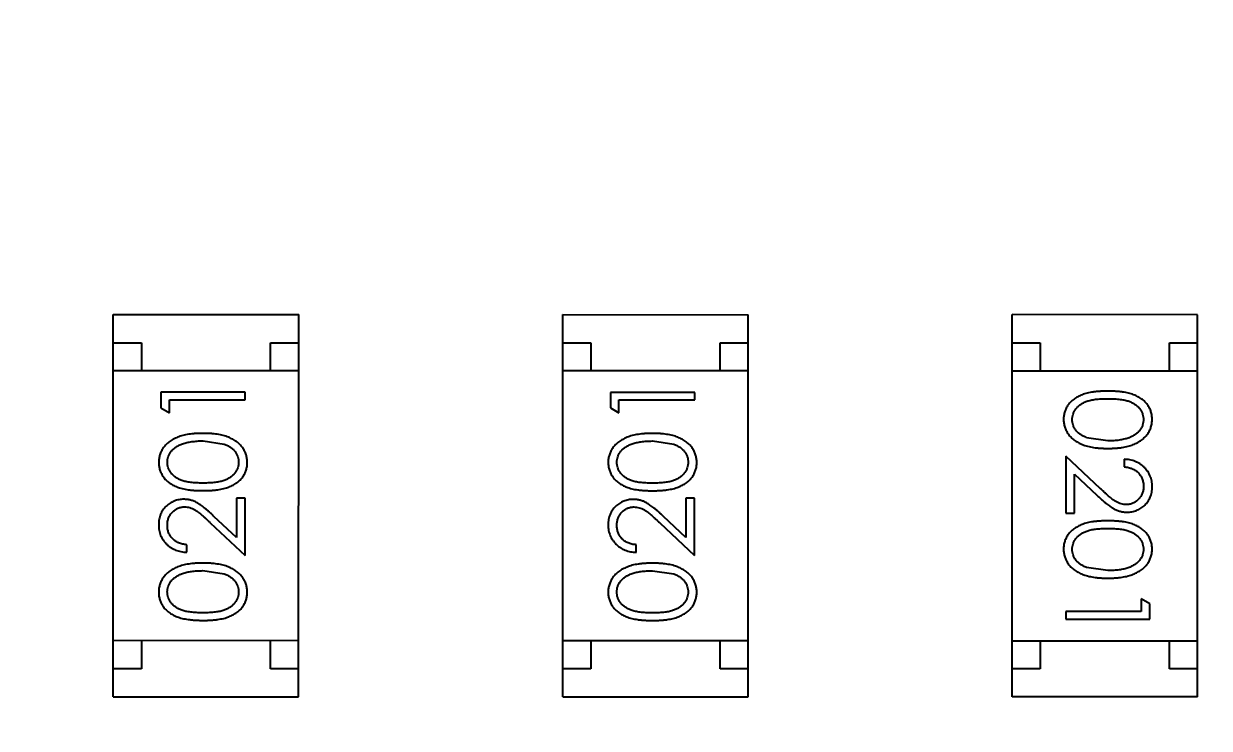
# Model space of a CAD drawing. Header units: millimetres. Extents: x 3 to 124, y -45 to 11.
# Drawn here: x 103.864 to 105.974, y -31.85 to -30.597 of the extents above; entities that cross this region are included whole.
import ezdxf

# ---------------------------------------------------------------- set-up
doc = ezdxf.new("R2010")
doc.units = ezdxf.units.MM
doc.header["$LTSCALE"] = 1.21
doc.header["$MEASUREMENT"] = 0
doc.header["$PDMODE"] = 3
doc.header["$PDSIZE"] = 0.3125
doc.layers.get('0').update_dxf_attribs({"linetype": 'CONTINUOUS'})
doc.layers.get('DEFPOINTS').update_dxf_attribs({"linetype": 'CONTINUOUS'})
doc.layers.add('Dim', color=3, linetype='CONTINUOUS', lineweight=25)
doc.styles.get("Standard").update_dxf_attribs({"font": 'txt', "width": 0.8})
doc.dimstyles.get("Standard").update_dxf_attribs({"dimtxt": 0.15625, "dimasz": 0.1875, "dimexe": 0.125, "dimexo": 0.0625, "dimgap": 0.09, "dimtad": 0, "dimtih": 1, "dimtoh": 1, "dimzin": 4, "dimdsep": 46, "dimtxsty": 'STANDARD', "dimblk": '_FILLED', "dimblk1": '_FILLED', "dimblk2": '_FILLED', "dimcen": 0.09, "dimazin": 1, "dimtp": 0.01, "dimtm": 0.01, "dimtfac": 1, "dimtofl": 0, "dimtmove": 0, "dimatfit": 3, "dimldrblk": '_FILLED', "dimfxl": 1, "dimtolj": 1, "dimtzin": 4, "dimarcsym": 0})

# ---------------------------------------------------------------- blocks, each defined once
blk = doc.blocks.new('_FILLED')
at = {"color": 0, "linetype": 'ByBlock'}
blk.add_solid([(0, 0), (-1, 0.1667), (-1, -0.1667)], dxfattribs=at)
blk = doc.blocks.new('*D28')
at = {"color": 0, "linetype": 'ByBlock', "lineweight": -2}
for p, q in [((96.0488, -29.254), (96.0488, -44.2815)), ((113.8288, -29.2572), (113.8288, -44.2815)), ((96.0488, -44.219), (103.4272, -44.219)), ((113.8288, -44.219), (106.4505, -44.219))]:
    blk.add_line(p, q, dxfattribs=at)
at = {"layer": 'DEFPOINTS', "color": 0, "linetype": 'ByBlock'}
for p in [(96.0488, -29.2228), (113.8288, -29.226)]:
    blk.add_point(p, dxfattribs=at)
at = {"color": 0, "linetype": 'ByBlock', "lineweight": -2, "rotation": 180}
blk.add_blockref('_FILLED', (96.0488, -44.219), dxfattribs=at)
at = {"color": 0, "linetype": 'ByBlock', "lineweight": -2}
blk.add_blockref('_FILLED', (113.8288, -44.219), dxfattribs=at)
at = {"color": 0, "linetype": 'ByBlock', "lineweight": -2, "insert": (104.9388, -44.219), "char_height": 1, "attachment_point": 5}
blk.add_mtext('\\A1;17.78', dxfattribs=at)

msp = doc.modelspace()

# ---------------------------------------------------------------- linework, layer by layer
at = {"color": 6, "linetype": 'Continuous'}
for p, q in [((104.0235, -31.7943), (104.0236, -31.1143)), ((104.0236, -31.1143), (104.3536, -31.1144)), ((104.3535, -31.7944), (104.3536, -31.1144)), ((104.8234, -31.7944), (104.8236, -31.1144)), ((104.8236, -31.1144), (105.1536, -31.1145)), ((105.1534, -31.7945), (105.1536, -31.1145)), ((105.6233, -31.7944), (105.6234, -31.1144)), ((105.9534, -31.1145), (105.6234, -31.1144)), ((105.9533, -31.7945), (105.9534, -31.1145)), ((104.0236, -31.1643), (104.0736, -31.1643)), ((104.0736, -31.1643), (104.0736, -31.2143)), ((104.3036, -31.1644), (104.3536, -31.1644)), ((104.3036, -31.2144), (104.3036, -31.1644)), ((104.8236, -31.1644), (104.8736, -31.1645)), ((104.8736, -31.1645), (104.8735, -31.2145)), ((105.1035, -31.2145), (105.1036, -31.1645)), ((105.1036, -31.1645), (105.1536, -31.1645)), ((105.6234, -31.1644), (105.6734, -31.1644)), ((105.6734, -31.1644), (105.6734, -31.2144)), ((105.9034, -31.1645), (105.9534, -31.1645)), ((105.9034, -31.2145), (105.9034, -31.1645)), ((104.3536, -31.2144), (104.0236, -31.2143)), ((105.1535, -31.2145), (104.8235, -31.2144)), ((105.6234, -31.2144), (105.9534, -31.2145)), ((104.2583, -31.2525), (104.1083, -31.2525)), ((104.1083, -31.2525), (104.1083, -31.2802)), ((104.1236, -31.266), (104.2583, -31.266)), ((104.1236, -31.289), (104.1236, -31.266)), ((104.2583, -31.266), (104.2583, -31.2525)), ((104.9083, -31.2527), (104.9082, -31.2804)), ((105.0583, -31.2527), (104.9083, -31.2527)), ((104.9236, -31.2661), (105.0583, -31.2661)), ((104.9236, -31.2892), (104.9236, -31.2661)), ((105.0583, -31.2661), (105.0583, -31.2527)), ((104.1083, -31.2802), (104.1236, -31.289)), ((104.9082, -31.2804), (104.9236, -31.2892)), ((105.7936, -31.339), (105.7559, -31.3333)), ((104.1833, -31.3391), (104.221, -31.3447)), ((104.9832, -31.3392), (105.0209, -31.3449)), ((105.7807, -31.4241), (105.7186, -31.3659)), ((105.7186, -31.3659), (105.7186, -31.4678)), ((105.8225, -31.3717), (105.8225, -31.3851)), ((105.734, -31.398), (105.7741, -31.4355)), ((105.734, -31.4678), (105.734, -31.398)), ((104.2582, -31.441), (104.2428, -31.441)), ((104.2428, -31.441), (104.2428, -31.5108)), ((104.2582, -31.5429), (104.2582, -31.441)), ((105.0582, -31.4411), (105.0428, -31.4411)), ((105.0428, -31.4411), (105.0428, -31.5109)), ((105.0582, -31.5431), (105.0582, -31.4411)), ((104.2428, -31.5108), (104.2028, -31.4733)), ((105.0428, -31.5109), (105.0028, -31.4734)), ((105.7186, -31.4678), (105.734, -31.4678)), ((104.1961, -31.4847), (104.2582, -31.5429)), ((104.9961, -31.4849), (105.0582, -31.5431)), ((104.1544, -31.5371), (104.1544, -31.5237)), ((104.9544, -31.5373), (104.9544, -31.5238)), ((105.7936, -31.5697), (105.7559, -31.5641)), ((104.1832, -31.5698), (104.2209, -31.5755)), ((104.9832, -31.57), (105.0209, -31.5757)), ((105.8686, -31.6286), (105.8532, -31.6197)), ((105.8532, -31.6197), (105.8532, -31.6428)), ((105.8686, -31.6563), (105.8686, -31.6286)), ((105.8532, -31.6428), (105.7186, -31.6428)), ((105.7186, -31.6428), (105.7186, -31.6563)), ((105.7186, -31.6563), (105.8686, -31.6563)), ((104.3535, -31.6944), (104.0235, -31.6943)), ((104.0735, -31.6943), (104.0735, -31.7443)), ((104.3035, -31.7444), (104.3035, -31.6944)), ((105.1535, -31.6945), (104.8235, -31.6944)), ((104.8735, -31.6945), (104.8734, -31.7445)), ((105.1034, -31.7445), (105.1035, -31.6945)), ((105.6233, -31.6944), (105.9533, -31.6945)), ((105.6733, -31.6944), (105.6733, -31.7444)), ((105.9033, -31.7445), (105.9033, -31.6945)), ((104.0735, -31.7443), (104.0235, -31.7443)), ((104.3535, -31.7444), (104.3035, -31.7444)), ((104.8734, -31.7445), (104.8234, -31.7444)), ((105.1534, -31.7445), (105.1034, -31.7445)), ((105.6733, -31.7444), (105.6233, -31.7444)), ((105.9533, -31.7445), (105.9033, -31.7445)), ((104.0235, -31.7943), (104.3535, -31.7944)), ((104.8234, -31.7944), (105.1534, -31.7945)), ((105.9533, -31.7945), (105.6233, -31.7944))]:
    msp.add_line(p, q, dxfattribs=at)
for points, knots in [([(105.7936, -31.2505), (105.7912, -31.2505), (105.7866, -31.2505), (105.7798, -31.2509), (105.7734, -31.2513), (105.7675, -31.2521), (105.762, -31.253), (105.7568, -31.254), (105.7521, -31.2553), (105.7478, -31.2569), (105.7438, -31.2586), (105.74, -31.2604), (105.7366, -31.2624), (105.7334, -31.2646), (105.7304, -31.2669), (105.7277, -31.2694), (105.7252, -31.272), (105.723, -31.2748), (105.7211, -31.2777), (105.7194, -31.2808), (105.718, -31.2838), (105.7168, -31.287), (105.7159, -31.2903), (105.7153, -31.2937), (105.7149, -31.2971), (105.7148, -31.2995), (105.7148, -31.3006)], [0, 0, 0, 0, 0.068113, 0.132564, 0.193427, 0.250218, 0.303569, 0.353576, 0.400235, 0.443586, 0.484619, 0.524292, 0.56238, 0.599049, 0.63494, 0.669782, 0.704009, 0.737842, 0.771098, 0.803896, 0.836415, 0.868639, 0.900715, 0.933378, 0.966213, 1, 1, 1, 1]), ([(105.7302, -31.3011), (105.7303, -31.2994), (105.7304, -31.2961), (105.7317, -31.2913), (105.7338, -31.2865), (105.7362, -31.2828), (105.7385, -31.2799), (105.7404, -31.2779), (105.7426, -31.276), (105.7449, -31.2742), (105.7474, -31.2726), (105.7501, -31.2711), (105.753, -31.2697), (105.7561, -31.2685), (105.7595, -31.2674), (105.7633, -31.2665), (105.7674, -31.2657), (105.7719, -31.265), (105.7768, -31.2646), (105.7821, -31.2642), (105.7878, -31.264), (105.7916, -31.264), (105.7937, -31.264)], [0, 0, 0, 0, 0.060034, 0.120278, 0.182348, 0.247919, 0.281641, 0.315701, 0.350322, 0.385703, 0.421819, 0.459196, 0.497866, 0.538301, 0.58121, 0.628183, 0.679403, 0.734699, 0.794074, 0.858416, 0.927049, 1, 1, 1, 1]), ([(105.8725, -31.3007), (105.8725, -31.2995), (105.8724, -31.2972), (105.872, -31.2937), (105.8714, -31.2903), (105.8704, -31.287), (105.8693, -31.2838), (105.8678, -31.2807), (105.8661, -31.2777), (105.8641, -31.2747), (105.8619, -31.2719), (105.8595, -31.2692), (105.8568, -31.2668), (105.8538, -31.2645), (105.8506, -31.2623), (105.8471, -31.2603), (105.8434, -31.2585), (105.8395, -31.2568), (105.8352, -31.2553), (105.8305, -31.254), (105.8254, -31.2529), (105.8198, -31.2521), (105.8139, -31.2514), (105.8075, -31.2509), (105.8007, -31.2505), (105.796, -31.2505), (105.7936, -31.2505)], [0, 0, 0, 0, 0.033742, 0.066533, 0.099153, 0.13154, 0.164087, 0.196563, 0.229707, 0.263315, 0.297504, 0.331686, 0.366482, 0.4021, 0.438958, 0.476748, 0.515985, 0.556589, 0.599519, 0.645765, 0.695487, 0.748721, 0.805687, 0.866754, 0.931405, 1, 1, 1, 1]), ([(105.7937, -31.264), (105.7957, -31.264), (105.7996, -31.264), (105.8052, -31.2642), (105.8105, -31.2646), (105.8154, -31.2651), (105.8199, -31.2657), (105.8241, -31.2665), (105.8278, -31.2674), (105.8313, -31.2685), (105.8344, -31.2698), (105.8373, -31.2711), (105.84, -31.2726), (105.8425, -31.2743), (105.8448, -31.276), (105.8469, -31.2779), (105.8489, -31.2799), (105.8511, -31.2828), (105.8535, -31.2865), (105.8556, -31.2912), (105.8568, -31.2961), (105.857, -31.2995), (105.8571, -31.3011)], [0, 0, 0, 0, 0.073302, 0.142286, 0.206253, 0.266017, 0.321612, 0.372532, 0.419497, 0.462398, 0.502825, 0.541489, 0.579034, 0.615143, 0.650298, 0.684912, 0.718701, 0.752189, 0.817245, 0.879117, 0.939613, 1, 1, 1, 1]), ([(105.7148, -31.3006), (105.7148, -31.3018), (105.7149, -31.3042), (105.7153, -31.3077), (105.7159, -31.3112), (105.7169, -31.3145), (105.7181, -31.3178), (105.7195, -31.321), (105.7213, -31.3241), (105.7233, -31.3271), (105.7255, -31.33), (105.7281, -31.3327), (105.7308, -31.3353), (105.7339, -31.3377), (105.7372, -31.34), (105.7407, -31.342), (105.7445, -31.344), (105.7486, -31.3457), (105.753, -31.3473), (105.7577, -31.3487), (105.7628, -31.3498), (105.7683, -31.3508), (105.7741, -31.3515), (105.7803, -31.3521), (105.7868, -31.3523), (105.7913, -31.3524), (105.7936, -31.3524)], [0, 0, 0, 0, 0.033824, 0.067298, 0.10028, 0.133019, 0.165736, 0.198792, 0.232372, 0.266409, 0.301016, 0.336196, 0.371972, 0.408574, 0.446394, 0.485225, 0.525372, 0.567224, 0.611081, 0.65775, 0.70702, 0.759235, 0.814484, 0.873227, 0.934937, 1, 1, 1, 1]), ([(105.7559, -31.3333), (105.7549, -31.3329), (105.7528, -31.3321), (105.7499, -31.3308), (105.7472, -31.3293), (105.7447, -31.3277), (105.7423, -31.326), (105.7402, -31.3241), (105.7383, -31.3221), (105.7361, -31.3193), (105.7337, -31.3156), (105.7317, -31.3109), (105.7304, -31.3061), (105.7303, -31.3028), (105.7302, -31.3011)], [0, 0, 0, 0, 0.075949, 0.148549, 0.218996, 0.286119, 0.351826, 0.416074, 0.478265, 0.540325, 0.660405, 0.774606, 0.887187, 1, 1, 1, 1]), ([(105.7936, -31.3524), (105.7959, -31.3524), (105.8004, -31.3523), (105.8069, -31.3521), (105.8131, -31.3515), (105.819, -31.3508), (105.8245, -31.3498), (105.8296, -31.3487), (105.8343, -31.3472), (105.8388, -31.3457), (105.8428, -31.3438), (105.8467, -31.3419), (105.8502, -31.3398), (105.8535, -31.3376), (105.8566, -31.3352), (105.8593, -31.3326), (105.8619, -31.3299), (105.8641, -31.327), (105.8661, -31.324), (105.8678, -31.3209), (105.8693, -31.3178), (105.8704, -31.3145), (105.8714, -31.3112), (105.872, -31.3077), (105.8724, -31.3042), (105.8725, -31.3019), (105.8725, -31.3007)], [0, 0, 0, 0, 0.065278, 0.127205, 0.186168, 0.241675, 0.294115, 0.343609, 0.390387, 0.434463, 0.476646, 0.517002, 0.555936, 0.593716, 0.630057, 0.665601, 0.700745, 0.734917, 0.768681, 0.802087, 0.834849, 0.867433, 0.900138, 0.932806, 0.966212, 1, 1, 1, 1]), ([(105.8571, -31.3011), (105.857, -31.3028), (105.8568, -31.306), (105.8556, -31.3109), (105.8535, -31.3156), (105.8511, -31.3193), (105.8488, -31.3222), (105.8468, -31.3242), (105.8446, -31.3262), (105.8421, -31.328), (105.8394, -31.3297), (105.8365, -31.3312), (105.8333, -31.3327), (105.8299, -31.334), (105.8262, -31.3351), (105.8223, -31.3362), (105.8181, -31.337), (105.8137, -31.3378), (105.809, -31.3383), (105.8041, -31.3387), (105.799, -31.3389), (105.7954, -31.3389), (105.7936, -31.339)], [0, 0, 0, 0, 0.059689, 0.119507, 0.181075, 0.246162, 0.279894, 0.314468, 0.350403, 0.387474, 0.426147, 0.466624, 0.508745, 0.553328, 0.600058, 0.649177, 0.700552, 0.754894, 0.811825, 0.871514, 0.934319, 1, 1, 1, 1]), ([(104.1833, -31.3256), (104.181, -31.3256), (104.1765, -31.3257), (104.17, -31.326), (104.1637, -31.3265), (104.1579, -31.3272), (104.1524, -31.3282), (104.1473, -31.3294), (104.1426, -31.3308), (104.1381, -31.3324), (104.1341, -31.3342), (104.1302, -31.3361), (104.1267, -31.3382), (104.1233, -31.3404), (104.1203, -31.3429), (104.1175, -31.3454), (104.115, -31.3482), (104.1128, -31.351), (104.1108, -31.354), (104.1091, -31.3571), (104.1076, -31.3603), (104.1065, -31.3635), (104.1055, -31.3669), (104.1049, -31.3703), (104.1045, -31.3738), (104.1044, -31.3762), (104.1044, -31.3774)], [0, 0, 0, 0, 0.065278, 0.127205, 0.186168, 0.241675, 0.294115, 0.343609, 0.390387, 0.434463, 0.476646, 0.517002, 0.555936, 0.593716, 0.630057, 0.665601, 0.700745, 0.734917, 0.768681, 0.802087, 0.834849, 0.867433, 0.900138, 0.932806, 0.966212, 1, 1, 1, 1]), ([(104.2621, -31.3774), (104.2621, -31.3762), (104.262, -31.3738), (104.2616, -31.3703), (104.2609, -31.3669), (104.26, -31.3635), (104.2588, -31.3603), (104.2574, -31.3571), (104.2556, -31.354), (104.2536, -31.351), (104.2514, -31.3481), (104.2488, -31.3453), (104.2461, -31.3427), (104.243, -31.3403), (104.2397, -31.3381), (104.2361, -31.336), (104.2323, -31.3341), (104.2283, -31.3323), (104.2239, -31.3307), (104.2191, -31.3294), (104.2141, -31.3282), (104.2086, -31.3272), (104.2028, -31.3265), (104.1966, -31.326), (104.1901, -31.3257), (104.1856, -31.3256), (104.1833, -31.3256)], [0, 0, 0, 0, 0.033824, 0.067298, 0.10028, 0.133019, 0.165736, 0.198792, 0.232372, 0.266409, 0.301016, 0.336196, 0.371972, 0.408574, 0.446394, 0.485225, 0.525372, 0.567224, 0.611081, 0.65775, 0.70702, 0.759235, 0.814484, 0.873227, 0.934937, 1, 1, 1, 1]), ([(104.9833, -31.3257), (104.981, -31.3258), (104.9765, -31.3258), (104.9699, -31.3261), (104.9637, -31.3266), (104.9579, -31.3274), (104.9524, -31.3283), (104.9473, -31.3295), (104.9425, -31.3309), (104.9381, -31.3325), (104.934, -31.3343), (104.9302, -31.3362), (104.9266, -31.3384), (104.9233, -31.3406), (104.9203, -31.343), (104.9175, -31.3456), (104.915, -31.3483), (104.9128, -31.3512), (104.9108, -31.3541), (104.9091, -31.3572), (104.9076, -31.3604), (104.9065, -31.3637), (104.9055, -31.367), (104.9048, -31.3704), (104.9044, -31.3739), (104.9044, -31.3763), (104.9044, -31.3775)], [0, 0, 0, 0, 0.065278, 0.127205, 0.186168, 0.241675, 0.294115, 0.343609, 0.390387, 0.434463, 0.476646, 0.517002, 0.555936, 0.593716, 0.630057, 0.665601, 0.700745, 0.734917, 0.768681, 0.802087, 0.834849, 0.867433, 0.900138, 0.932806, 0.966212, 1, 1, 1, 1]), ([(105.0621, -31.3775), (105.0621, -31.3763), (105.062, -31.374), (105.0616, -31.3705), (105.0609, -31.367), (105.06, -31.3637), (105.0588, -31.3604), (105.0573, -31.3572), (105.0556, -31.3541), (105.0536, -31.3511), (105.0514, -31.3482), (105.0488, -31.3455), (105.0461, -31.3429), (105.043, -31.3405), (105.0397, -31.3382), (105.0361, -31.3362), (105.0323, -31.3342), (105.0283, -31.3324), (105.0239, -31.3308), (105.0191, -31.3295), (105.014, -31.3283), (105.0086, -31.3274), (105.0028, -31.3267), (104.9966, -31.3261), (104.9901, -31.3258), (104.9856, -31.3258), (104.9833, -31.3257)], [0, 0, 0, 0, 0.033824, 0.067298, 0.10028, 0.133019, 0.165736, 0.198792, 0.232372, 0.266409, 0.301016, 0.336196, 0.371972, 0.408574, 0.446394, 0.485225, 0.525372, 0.567224, 0.611081, 0.65775, 0.70702, 0.759235, 0.814484, 0.873227, 0.934937, 1, 1, 1, 1]), ([(104.1198, -31.3769), (104.1199, -31.3753), (104.12, -31.372), (104.1213, -31.3671), (104.1234, -31.3625), (104.1258, -31.3587), (104.1281, -31.3559), (104.1301, -31.3538), (104.1323, -31.3519), (104.1348, -31.3501), (104.1375, -31.3484), (104.1404, -31.3468), (104.1436, -31.3454), (104.147, -31.344), (104.1507, -31.3429), (104.1546, -31.3418), (104.1588, -31.341), (104.1632, -31.3403), (104.1679, -31.3398), (104.1728, -31.3393), (104.1779, -31.3391), (104.1814, -31.3391), (104.1833, -31.3391)], [0, 0, 0, 0, 0.059689, 0.119507, 0.181075, 0.246162, 0.279894, 0.314468, 0.350403, 0.387474, 0.426147, 0.466624, 0.508745, 0.553328, 0.600058, 0.649177, 0.700552, 0.754894, 0.811825, 0.871514, 0.934319, 1, 1, 1, 1]), ([(104.221, -31.3447), (104.222, -31.3451), (104.2241, -31.3459), (104.227, -31.3472), (104.2297, -31.3487), (104.2322, -31.3503), (104.2345, -31.352), (104.2367, -31.3539), (104.2386, -31.3559), (104.2408, -31.3587), (104.2432, -31.3624), (104.2452, -31.3671), (104.2465, -31.372), (104.2466, -31.3753), (104.2467, -31.3769)], [0, 0, 0, 0, 0.075949, 0.148549, 0.218996, 0.286119, 0.351826, 0.416074, 0.478265, 0.540325, 0.660405, 0.774606, 0.887187, 1, 1, 1, 1]), ([(104.9198, -31.3771), (104.9199, -31.3754), (104.92, -31.3721), (104.9213, -31.3673), (104.9234, -31.3626), (104.9258, -31.3589), (104.928, -31.356), (104.9301, -31.354), (104.9323, -31.352), (104.9348, -31.3502), (104.9375, -31.3485), (104.9404, -31.347), (104.9436, -31.3455), (104.947, -31.3442), (104.9507, -31.343), (104.9546, -31.342), (104.9588, -31.3412), (104.9632, -31.3404), (104.9678, -31.3399), (104.9727, -31.3394), (104.9779, -31.3393), (104.9814, -31.3392), (104.9832, -31.3392)], [0, 0, 0, 0, 0.059689, 0.119507, 0.181075, 0.246162, 0.279894, 0.314468, 0.350403, 0.387474, 0.426147, 0.466624, 0.508745, 0.553328, 0.600058, 0.649177, 0.700552, 0.754894, 0.811825, 0.871514, 0.934319, 1, 1, 1, 1]), ([(105.0209, -31.3449), (105.022, -31.3453), (105.024, -31.346), (105.027, -31.3474), (105.0297, -31.3488), (105.0322, -31.3504), (105.0345, -31.3522), (105.0367, -31.354), (105.0386, -31.356), (105.0408, -31.3589), (105.0432, -31.3625), (105.0452, -31.3672), (105.0465, -31.3721), (105.0466, -31.3754), (105.0467, -31.3771)], [0, 0, 0, 0, 0.075949, 0.148549, 0.218996, 0.286119, 0.351826, 0.416074, 0.478265, 0.540325, 0.660405, 0.774606, 0.887187, 1, 1, 1, 1]), ([(105.8725, -31.4206), (105.8724, -31.4189), (105.8724, -31.4156), (105.8717, -31.4108), (105.8706, -31.4062), (105.869, -31.4017), (105.867, -31.3975), (105.8646, -31.3935), (105.8618, -31.3897), (105.8585, -31.3861), (105.8549, -31.3829), (105.851, -31.38), (105.8468, -31.3776), (105.8424, -31.3755), (105.8378, -31.3739), (105.8329, -31.3727), (105.8278, -31.3719), (105.8243, -31.3718), (105.8225, -31.3717)], [0, 0, 0, 0, 0.06445, 0.126725, 0.187421, 0.247417, 0.306749, 0.366595, 0.427749, 0.490235, 0.553031, 0.614805, 0.676505, 0.738096, 0.801021, 0.864897, 0.931209, 1, 1, 1, 1]), ([(104.1044, -31.3774), (104.1044, -31.3785), (104.1045, -31.3809), (104.1049, -31.3843), (104.1055, -31.3877), (104.1065, -31.391), (104.1076, -31.3942), (104.1091, -31.3973), (104.1108, -31.4003), (104.1127, -31.4033), (104.115, -31.4061), (104.1174, -31.4088), (104.1201, -31.4112), (104.1231, -31.4136), (104.1263, -31.4157), (104.1297, -31.4178), (104.1334, -31.4196), (104.1374, -31.4212), (104.1417, -31.4227), (104.1464, -31.424), (104.1515, -31.4251), (104.1571, -31.426), (104.163, -31.4267), (104.1694, -31.4272), (104.1762, -31.4275), (104.1809, -31.4275), (104.1833, -31.4275)], [0, 0, 0, 0, 0.033742, 0.066533, 0.099153, 0.13154, 0.164087, 0.196563, 0.229707, 0.263315, 0.297504, 0.331686, 0.366482, 0.4021, 0.438958, 0.476748, 0.515985, 0.556589, 0.599519, 0.645765, 0.695487, 0.748721, 0.805687, 0.866754, 0.931405, 1, 1, 1, 1]), ([(104.1832, -31.4141), (104.1812, -31.4141), (104.1773, -31.414), (104.1717, -31.4138), (104.1664, -31.4134), (104.1615, -31.4129), (104.1569, -31.4123), (104.1528, -31.4115), (104.149, -31.4106), (104.1456, -31.4095), (104.1425, -31.4082), (104.1396, -31.4069), (104.1369, -31.4054), (104.1344, -31.4038), (104.1321, -31.402), (104.13, -31.4001), (104.128, -31.3981), (104.1258, -31.3952), (104.1234, -31.3915), (104.1213, -31.3868), (104.12, -31.3819), (104.1199, -31.3786), (104.1198, -31.3769)], [0, 0, 0, 0, 0.073302, 0.142286, 0.206253, 0.266017, 0.321612, 0.372532, 0.419497, 0.462398, 0.502825, 0.541489, 0.579034, 0.615143, 0.650298, 0.684912, 0.718701, 0.752189, 0.817245, 0.879117, 0.939613, 1, 1, 1, 1]), ([(104.2467, -31.3769), (104.2466, -31.3786), (104.2465, -31.3819), (104.2452, -31.3868), (104.2431, -31.3915), (104.2407, -31.3953), (104.2384, -31.3981), (104.2365, -31.4002), (104.2343, -31.4021), (104.232, -31.4038), (104.2295, -31.4055), (104.2268, -31.4069), (104.2239, -31.4083), (104.2208, -31.4095), (104.2174, -31.4106), (104.2136, -31.4115), (104.2095, -31.4123), (104.2049, -31.413), (104.2001, -31.4134), (104.1948, -31.4138), (104.1891, -31.414), (104.1852, -31.4141), (104.1832, -31.4141)], [0, 0, 0, 0, 0.060034, 0.120278, 0.182348, 0.247919, 0.281641, 0.315701, 0.350322, 0.385703, 0.421819, 0.459196, 0.497866, 0.538301, 0.58121, 0.628183, 0.679403, 0.734699, 0.794074, 0.858416, 0.927049, 1, 1, 1, 1]), ([(104.1833, -31.4275), (104.1857, -31.4275), (104.1903, -31.4275), (104.1971, -31.4272), (104.2034, -31.4267), (104.2094, -31.426), (104.2149, -31.4251), (104.2201, -31.424), (104.2248, -31.4227), (104.2291, -31.4212), (104.2331, -31.4195), (104.2368, -31.4176), (104.2403, -31.4156), (104.2435, -31.4134), (104.2465, -31.4111), (104.2492, -31.4087), (104.2517, -31.406), (104.2539, -31.4032), (104.2558, -31.4003), (104.2575, -31.3973), (104.2589, -31.3942), (104.26, -31.391), (104.261, -31.3877), (104.2616, -31.3844), (104.262, -31.3809), (104.2621, -31.3786), (104.2621, -31.3774)], [0, 0, 0, 0, 0.068113, 0.132564, 0.193427, 0.250218, 0.303569, 0.353576, 0.400235, 0.443586, 0.484619, 0.524292, 0.56238, 0.599049, 0.63494, 0.669782, 0.704009, 0.737842, 0.771098, 0.803896, 0.836415, 0.868639, 0.900715, 0.933378, 0.966213, 1, 1, 1, 1]), ([(104.9044, -31.3775), (104.9044, -31.3787), (104.9044, -31.381), (104.9049, -31.3845), (104.9055, -31.3878), (104.9065, -31.3911), (104.9076, -31.3943), (104.9091, -31.3975), (104.9108, -31.4005), (104.9127, -31.4035), (104.915, -31.4063), (104.9174, -31.4089), (104.9201, -31.4114), (104.9231, -31.4137), (104.9263, -31.4159), (104.9297, -31.4179), (104.9334, -31.4197), (104.9374, -31.4214), (104.9417, -31.4229), (104.9464, -31.4242), (104.9515, -31.4253), (104.9571, -31.4261), (104.963, -31.4268), (104.9694, -31.4273), (104.9762, -31.4276), (104.9809, -31.4277), (104.9833, -31.4277)], [0, 0, 0, 0, 0.033742, 0.066533, 0.099153, 0.13154, 0.164087, 0.196563, 0.229707, 0.263315, 0.297504, 0.331686, 0.366482, 0.4021, 0.438958, 0.476748, 0.515985, 0.556589, 0.599519, 0.645765, 0.695487, 0.748721, 0.805687, 0.866754, 0.931405, 1, 1, 1, 1]), ([(104.9832, -31.4142), (104.9812, -31.4142), (104.9773, -31.4142), (104.9716, -31.4139), (104.9664, -31.4136), (104.9615, -31.4131), (104.9569, -31.4125), (104.9528, -31.4116), (104.949, -31.4107), (104.9456, -31.4096), (104.9425, -31.4084), (104.9396, -31.407), (104.9369, -31.4055), (104.9344, -31.4039), (104.9321, -31.4022), (104.9299, -31.4003), (104.928, -31.3982), (104.9258, -31.3954), (104.9234, -31.3916), (104.9213, -31.3869), (104.92, -31.382), (104.9199, -31.3787), (104.9198, -31.3771)], [0, 0, 0, 0, 0.073302, 0.142286, 0.206253, 0.266017, 0.321612, 0.372532, 0.419497, 0.462398, 0.502825, 0.541489, 0.579034, 0.615143, 0.650298, 0.684912, 0.718701, 0.752189, 0.817245, 0.879117, 0.939613, 1, 1, 1, 1]), ([(105.0467, -31.3771), (105.0466, -31.3787), (105.0464, -31.382), (105.0451, -31.3869), (105.0431, -31.3916), (105.0407, -31.3954), (105.0384, -31.3983), (105.0365, -31.4003), (105.0343, -31.4022), (105.032, -31.404), (105.0295, -31.4056), (105.0268, -31.4071), (105.0239, -31.4084), (105.0208, -31.4097), (105.0174, -31.4108), (105.0136, -31.4117), (105.0094, -31.4124), (105.0049, -31.4131), (105, -31.4136), (104.9948, -31.4139), (104.9891, -31.4142), (104.9852, -31.4142), (104.9832, -31.4142)], [0, 0, 0, 0, 0.060034, 0.120278, 0.182348, 0.247919, 0.281641, 0.315701, 0.350322, 0.385703, 0.421819, 0.459196, 0.497866, 0.538301, 0.58121, 0.628183, 0.679403, 0.734699, 0.794074, 0.858416, 0.927049, 1, 1, 1, 1]), ([(104.9833, -31.4277), (104.9857, -31.4277), (104.9903, -31.4276), (104.9971, -31.4273), (105.0034, -31.4268), (105.0094, -31.4261), (105.0149, -31.4252), (105.0201, -31.4242), (105.0248, -31.4228), (105.0291, -31.4213), (105.0331, -31.4196), (105.0368, -31.4178), (105.0403, -31.4158), (105.0435, -31.4136), (105.0465, -31.4113), (105.0492, -31.4088), (105.0516, -31.4061), (105.0538, -31.4034), (105.0558, -31.4004), (105.0574, -31.3974), (105.0589, -31.3943), (105.06, -31.3911), (105.061, -31.3879), (105.0616, -31.3845), (105.062, -31.381), (105.0621, -31.3787), (105.0621, -31.3775)], [0, 0, 0, 0, 0.068113, 0.132564, 0.193427, 0.250218, 0.303569, 0.353576, 0.400235, 0.443586, 0.484619, 0.524292, 0.56238, 0.599049, 0.63494, 0.669782, 0.704009, 0.737842, 0.771098, 0.803896, 0.836415, 0.868639, 0.900715, 0.933378, 0.966213, 1, 1, 1, 1]), ([(105.8225, -31.3851), (105.8238, -31.3853), (105.8264, -31.3855), (105.8302, -31.3862), (105.8337, -31.3872), (105.8371, -31.3884), (105.8401, -31.3899), (105.843, -31.3917), (105.8457, -31.3937), (105.848, -31.3959), (105.8501, -31.3984), (105.852, -31.401), (105.8536, -31.4038), (105.8549, -31.4067), (105.8558, -31.4098), (105.8566, -31.413), (105.857, -31.4164), (105.8571, -31.4187), (105.8571, -31.4199)], [0, 0, 0, 0, 0.073648, 0.143686, 0.210962, 0.275557, 0.338064, 0.399311, 0.4594, 0.51934, 0.579024, 0.637809, 0.695959, 0.754122, 0.813113, 0.873453, 0.935561, 1, 1, 1, 1]), ([(105.7741, -31.4355), (105.7756, -31.437), (105.7786, -31.4397), (105.7829, -31.4437), (105.7871, -31.4473), (105.7909, -31.4504), (105.7945, -31.4533), (105.7979, -31.4558), (105.8011, -31.4579), (105.8049, -31.4602), (105.8097, -31.4625), (105.8156, -31.4644), (105.8216, -31.4657), (105.8258, -31.4658), (105.8279, -31.4659)], [0, 0, 0, 0, 0.09953, 0.192079, 0.277712, 0.357454, 0.429648, 0.495771, 0.555538, 0.608657, 0.707578, 0.804328, 0.901298, 1, 1, 1, 1]), ([(105.8267, -31.4524), (105.825, -31.4524), (105.8218, -31.4522), (105.817, -31.4512), (105.8124, -31.4495), (105.8086, -31.4475), (105.8054, -31.4455), (105.8028, -31.4436), (105.7998, -31.4412), (105.7965, -31.4386), (105.793, -31.4355), (105.7892, -31.432), (105.785, -31.4282), (105.7822, -31.4255), (105.7807, -31.4241)], [0, 0, 0, 0, 0.088014, 0.174976, 0.2638, 0.355443, 0.406413, 0.465519, 0.533076, 0.609353, 0.693899, 0.787171, 0.889197, 1, 1, 1, 1]), ([(105.8571, -31.4199), (105.8571, -31.421), (105.857, -31.4232), (105.8566, -31.4265), (105.8559, -31.4296), (105.8549, -31.4325), (105.8536, -31.4354), (105.8521, -31.4381), (105.8502, -31.4406), (105.8481, -31.443), (105.8459, -31.4452), (105.8434, -31.4471), (105.8409, -31.4488), (105.8383, -31.4501), (105.8355, -31.4512), (105.8327, -31.4519), (105.8297, -31.4524), (105.8277, -31.4524), (105.8267, -31.4524)], [0, 0, 0, 0, 0.068027, 0.133505, 0.19695, 0.26027, 0.322741, 0.384982, 0.448465, 0.513424, 0.578224, 0.640011, 0.700094, 0.760067, 0.819012, 0.877878, 0.938035, 1, 1, 1, 1]), ([(105.8279, -31.4659), (105.8294, -31.4659), (105.8323, -31.4658), (105.8366, -31.4652), (105.8407, -31.4642), (105.8448, -31.4629), (105.8486, -31.461), (105.8523, -31.4589), (105.8559, -31.4563), (105.8592, -31.4534), (105.8624, -31.4502), (105.865, -31.4467), (105.8673, -31.4429), (105.8693, -31.4389), (105.8707, -31.4347), (105.8717, -31.4302), (105.8724, -31.4255), (105.8724, -31.4222), (105.8725, -31.4206)], [0, 0, 0, 0, 0.06271, 0.123347, 0.183401, 0.242828, 0.302097, 0.36242, 0.423725, 0.487032, 0.550491, 0.612709, 0.674265, 0.73617, 0.799211, 0.863483, 0.930525, 1, 1, 1, 1]), ([(104.149, -31.4429), (104.1475, -31.4429), (104.1446, -31.443), (104.1403, -31.4436), (104.1361, -31.4446), (104.1321, -31.4459), (104.1283, -31.4477), (104.1246, -31.4499), (104.121, -31.4524), (104.1176, -31.4554), (104.1145, -31.4586), (104.1118, -31.4621), (104.1095, -31.4659), (104.1076, -31.4699), (104.1062, -31.4741), (104.1051, -31.4786), (104.1045, -31.4833), (104.1044, -31.4866), (104.1044, -31.4882)], [0, 0, 0, 0, 0.06271, 0.123347, 0.183401, 0.242828, 0.302097, 0.36242, 0.423725, 0.487032, 0.550491, 0.612709, 0.674265, 0.73617, 0.799211, 0.863483, 0.930525, 1, 1, 1, 1]), ([(104.1198, -31.4889), (104.1198, -31.4878), (104.1199, -31.4856), (104.1203, -31.4823), (104.121, -31.4792), (104.122, -31.4763), (104.1232, -31.4734), (104.1248, -31.4707), (104.1266, -31.4682), (104.1287, -31.4658), (104.131, -31.4636), (104.1334, -31.4617), (104.1359, -31.46), (104.1386, -31.4587), (104.1413, -31.4576), (104.1442, -31.4569), (104.1471, -31.4564), (104.1492, -31.4564), (104.1502, -31.4564)], [0, 0, 0, 0, 0.068027, 0.133505, 0.19695, 0.26027, 0.322741, 0.384982, 0.448465, 0.513424, 0.578224, 0.640011, 0.700094, 0.760067, 0.819012, 0.877878, 0.938035, 1, 1, 1, 1]), ([(104.2028, -31.4733), (104.2012, -31.4718), (104.1983, -31.4691), (104.1939, -31.4651), (104.1898, -31.4615), (104.1859, -31.4583), (104.1823, -31.4555), (104.1789, -31.453), (104.1758, -31.4509), (104.1719, -31.4486), (104.1672, -31.4463), (104.1613, -31.4443), (104.1552, -31.4431), (104.1511, -31.443), (104.149, -31.4429)], [0, 0, 0, 0, 0.09953, 0.192079, 0.277712, 0.357454, 0.429648, 0.495771, 0.555538, 0.608657, 0.707578, 0.804328, 0.901298, 1, 1, 1, 1]), ([(104.1502, -31.4564), (104.1518, -31.4564), (104.155, -31.4565), (104.1598, -31.4576), (104.1645, -31.4593), (104.1683, -31.4613), (104.1714, -31.4633), (104.1741, -31.4652), (104.177, -31.4676), (104.1803, -31.4702), (104.1838, -31.4733), (104.1877, -31.4767), (104.1918, -31.4806), (104.1947, -31.4833), (104.1961, -31.4847)], [0, 0, 0, 0, 0.088014, 0.174976, 0.2638, 0.355443, 0.406413, 0.465519, 0.533076, 0.609353, 0.693899, 0.787171, 0.889197, 1, 1, 1, 1]), ([(104.949, -31.443), (104.9475, -31.4431), (104.9446, -31.4432), (104.9402, -31.4437), (104.9361, -31.4448), (104.9321, -31.4461), (104.9282, -31.4479), (104.9245, -31.4501), (104.921, -31.4526), (104.9176, -31.4555), (104.9145, -31.4587), (104.9118, -31.4623), (104.9095, -31.466), (104.9076, -31.47), (104.9061, -31.4743), (104.9051, -31.4788), (104.9045, -31.4835), (104.9044, -31.4867), (104.9044, -31.4883)], [0, 0, 0, 0, 0.06271, 0.123347, 0.183401, 0.242828, 0.302097, 0.36242, 0.423725, 0.487032, 0.550491, 0.612709, 0.674265, 0.73617, 0.799211, 0.863483, 0.930525, 1, 1, 1, 1]), ([(104.9198, -31.489), (104.9198, -31.4879), (104.9198, -31.4857), (104.9203, -31.4825), (104.921, -31.4794), (104.922, -31.4764), (104.9232, -31.4736), (104.9248, -31.4709), (104.9266, -31.4683), (104.9287, -31.4659), (104.931, -31.4637), (104.9334, -31.4618), (104.9359, -31.4602), (104.9386, -31.4588), (104.9413, -31.4578), (104.9442, -31.4571), (104.9471, -31.4566), (104.9491, -31.4565), (104.9502, -31.4565)], [0, 0, 0, 0, 0.068027, 0.133505, 0.19695, 0.26027, 0.322741, 0.384982, 0.448465, 0.513424, 0.578224, 0.640011, 0.700094, 0.760067, 0.819012, 0.877878, 0.938035, 1, 1, 1, 1]), ([(105.0028, -31.4734), (105.0012, -31.472), (104.9983, -31.4692), (104.9939, -31.4652), (104.9898, -31.4617), (104.9859, -31.4585), (104.9823, -31.4556), (104.9789, -31.4532), (104.9757, -31.4511), (104.9719, -31.4487), (104.9672, -31.4464), (104.9613, -31.4445), (104.9552, -31.4433), (104.9511, -31.4431), (104.949, -31.443)], [0, 0, 0, 0, 0.09953, 0.192079, 0.277712, 0.357454, 0.429648, 0.495771, 0.555538, 0.608657, 0.707578, 0.804328, 0.901298, 1, 1, 1, 1]), ([(104.9502, -31.4565), (104.9518, -31.4566), (104.955, -31.4567), (104.9598, -31.4577), (104.9645, -31.4594), (104.9683, -31.4614), (104.9714, -31.4635), (104.9741, -31.4653), (104.977, -31.4677), (104.9803, -31.4704), (104.9838, -31.4734), (104.9877, -31.4769), (104.9918, -31.4807), (104.9947, -31.4835), (104.9961, -31.4849)], [0, 0, 0, 0, 0.088014, 0.174976, 0.2638, 0.355443, 0.406413, 0.465519, 0.533076, 0.609353, 0.693899, 0.787171, 0.889197, 1, 1, 1, 1]), ([(104.1044, -31.4882), (104.1044, -31.4899), (104.1045, -31.4932), (104.1052, -31.498), (104.1063, -31.5026), (104.1078, -31.5071), (104.1098, -31.5113), (104.1122, -31.5153), (104.1151, -31.5191), (104.1184, -31.5227), (104.122, -31.5259), (104.1259, -31.5288), (104.1301, -31.5312), (104.1345, -31.5333), (104.1391, -31.5349), (104.144, -31.5361), (104.1491, -31.5369), (104.1526, -31.537), (104.1544, -31.5371)], [0, 0, 0, 0, 0.06445, 0.126725, 0.187421, 0.247417, 0.306749, 0.366595, 0.427749, 0.490235, 0.553031, 0.614805, 0.676505, 0.738096, 0.801021, 0.864897, 0.931209, 1, 1, 1, 1]), ([(104.1544, -31.5237), (104.153, -31.5235), (104.1504, -31.5233), (104.1467, -31.5225), (104.1431, -31.5216), (104.1398, -31.5204), (104.1367, -31.5189), (104.1338, -31.5171), (104.1312, -31.5151), (104.1288, -31.5129), (104.1267, -31.5104), (104.1248, -31.5078), (104.1233, -31.505), (104.122, -31.5021), (104.121, -31.499), (104.1203, -31.4958), (104.1199, -31.4924), (104.1198, -31.4901), (104.1198, -31.4889)], [0, 0, 0, 0, 0.073648, 0.143686, 0.210962, 0.275557, 0.338064, 0.399311, 0.4594, 0.51934, 0.579024, 0.637809, 0.695959, 0.754122, 0.813113, 0.873453, 0.935561, 1, 1, 1, 1]), ([(104.9044, -31.4883), (104.9044, -31.49), (104.9045, -31.4933), (104.9051, -31.4982), (104.9063, -31.5028), (104.9078, -31.5072), (104.9098, -31.5114), (104.9122, -31.5154), (104.9151, -31.5193), (104.9184, -31.5228), (104.922, -31.5261), (104.9259, -31.529), (104.93, -31.5314), (104.9344, -31.5334), (104.9391, -31.5351), (104.9439, -31.5362), (104.9491, -31.537), (104.9526, -31.5372), (104.9544, -31.5373)], [0, 0, 0, 0, 0.06445, 0.126725, 0.187421, 0.247417, 0.306749, 0.366595, 0.427749, 0.490235, 0.553031, 0.614805, 0.676505, 0.738096, 0.801021, 0.864897, 0.931209, 1, 1, 1, 1]), ([(104.9544, -31.5238), (104.953, -31.5237), (104.9504, -31.5234), (104.9466, -31.5227), (104.9431, -31.5217), (104.9398, -31.5205), (104.9367, -31.519), (104.9338, -31.5173), (104.9312, -31.5153), (104.9288, -31.513), (104.9267, -31.5105), (104.9248, -31.5079), (104.9232, -31.5051), (104.922, -31.5022), (104.921, -31.4991), (104.9203, -31.4959), (104.9198, -31.4925), (104.9198, -31.4902), (104.9198, -31.489)], [0, 0, 0, 0, 0.073648, 0.143686, 0.210962, 0.275557, 0.338064, 0.399311, 0.4594, 0.51934, 0.579024, 0.637809, 0.695959, 0.754122, 0.813113, 0.873453, 0.935561, 1, 1, 1, 1]), ([(105.7936, -31.4813), (105.7912, -31.4813), (105.7865, -31.4813), (105.7798, -31.4816), (105.7734, -31.4821), (105.7675, -31.4828), (105.7619, -31.4837), (105.7568, -31.4848), (105.7521, -31.4861), (105.7477, -31.4876), (105.7437, -31.4893), (105.74, -31.4912), (105.7365, -31.4932), (105.7333, -31.4954), (105.7304, -31.4977), (105.7276, -31.5001), (105.7252, -31.5028), (105.723, -31.5056), (105.7211, -31.5085), (105.7194, -31.5115), (105.7179, -31.5146), (105.7168, -31.5178), (105.7159, -31.5211), (105.7152, -31.5244), (105.7148, -31.5279), (105.7148, -31.5302), (105.7148, -31.5314)], [0, 0, 0, 0, 0.068113, 0.132564, 0.193427, 0.250218, 0.303569, 0.353576, 0.400235, 0.443586, 0.484619, 0.524292, 0.56238, 0.599049, 0.63494, 0.669782, 0.704009, 0.737842, 0.771098, 0.803896, 0.836415, 0.868639, 0.900715, 0.933378, 0.966213, 1, 1, 1, 1]), ([(105.7301, -31.5319), (105.7302, -31.5302), (105.7304, -31.5269), (105.7317, -31.522), (105.7338, -31.5173), (105.7361, -31.5135), (105.7384, -31.5107), (105.7404, -31.5086), (105.7425, -31.5067), (105.7448, -31.505), (105.7473, -31.5033), (105.7501, -31.5019), (105.753, -31.5005), (105.7561, -31.4993), (105.7595, -31.4982), (105.7632, -31.4973), (105.7674, -31.4965), (105.7719, -31.4958), (105.7768, -31.4954), (105.7821, -31.495), (105.7877, -31.4948), (105.7916, -31.4947), (105.7936, -31.4947)], [0, 0, 0, 0, 0.060034, 0.120278, 0.182348, 0.247919, 0.281641, 0.315701, 0.350322, 0.385703, 0.421819, 0.459196, 0.497866, 0.538301, 0.58121, 0.628183, 0.679403, 0.734699, 0.794074, 0.858416, 0.927049, 1, 1, 1, 1]), ([(105.8724, -31.5314), (105.8724, -31.5303), (105.8724, -31.5279), (105.872, -31.5245), (105.8713, -31.5211), (105.8704, -31.5178), (105.8692, -31.5146), (105.8678, -31.5115), (105.866, -31.5084), (105.8641, -31.5055), (105.8619, -31.5027), (105.8594, -31.5), (105.8567, -31.4976), (105.8538, -31.4952), (105.8505, -31.4931), (105.8471, -31.491), (105.8434, -31.4892), (105.8394, -31.4875), (105.8351, -31.4861), (105.8304, -31.4848), (105.8253, -31.4837), (105.8198, -31.4828), (105.8138, -31.4821), (105.8074, -31.4816), (105.8006, -31.4813), (105.796, -31.4813), (105.7936, -31.4813)], [0, 0, 0, 0, 0.033742, 0.066533, 0.099153, 0.13154, 0.164087, 0.196563, 0.229707, 0.263315, 0.297504, 0.331686, 0.366482, 0.4021, 0.438958, 0.476748, 0.515985, 0.556589, 0.599519, 0.645765, 0.695487, 0.748721, 0.805687, 0.866754, 0.931405, 1, 1, 1, 1]), ([(105.7936, -31.4947), (105.7956, -31.4947), (105.7995, -31.4948), (105.8052, -31.495), (105.8105, -31.4954), (105.8154, -31.4959), (105.8199, -31.4965), (105.824, -31.4973), (105.8278, -31.4982), (105.8312, -31.4993), (105.8343, -31.5006), (105.8372, -31.5019), (105.8399, -31.5034), (105.8424, -31.505), (105.8448, -31.5068), (105.8469, -31.5087), (105.8488, -31.5107), (105.8511, -31.5136), (105.8534, -31.5173), (105.8556, -31.522), (105.8568, -31.5269), (105.857, -31.5302), (105.8571, -31.5319)], [0, 0, 0, 0, 0.073302, 0.142286, 0.206253, 0.266017, 0.321612, 0.372532, 0.419497, 0.462398, 0.502825, 0.541489, 0.579034, 0.615143, 0.650298, 0.684912, 0.718701, 0.752189, 0.817245, 0.879117, 0.939613, 1, 1, 1, 1]), ([(105.7148, -31.5314), (105.7148, -31.5326), (105.7148, -31.535), (105.7153, -31.5385), (105.7159, -31.5419), (105.7168, -31.5453), (105.7181, -31.5485), (105.7195, -31.5517), (105.7213, -31.5548), (105.7232, -31.5578), (105.7255, -31.5607), (105.728, -31.5635), (105.7308, -31.5661), (105.7338, -31.5685), (105.7371, -31.5707), (105.7407, -31.5728), (105.7445, -31.5747), (105.7486, -31.5765), (105.753, -31.5781), (105.7577, -31.5794), (105.7628, -31.5806), (105.7682, -31.5816), (105.7741, -31.5823), (105.7802, -31.5828), (105.7868, -31.5831), (105.7912, -31.5832), (105.7935, -31.5832)], [0, 0, 0, 0, 0.033824, 0.067298, 0.10028, 0.133019, 0.165736, 0.198792, 0.232372, 0.266409, 0.301016, 0.336196, 0.371972, 0.408574, 0.446394, 0.485225, 0.525372, 0.567224, 0.611081, 0.65775, 0.70702, 0.759235, 0.814484, 0.873227, 0.934937, 1, 1, 1, 1]), ([(105.7559, -31.5641), (105.7548, -31.5637), (105.7528, -31.5629), (105.7499, -31.5616), (105.7471, -31.5601), (105.7446, -31.5585), (105.7423, -31.5568), (105.7402, -31.5549), (105.7383, -31.5529), (105.736, -31.5501), (105.7337, -31.5464), (105.7317, -31.5417), (105.7303, -31.5368), (105.7302, -31.5335), (105.7301, -31.5319)], [0, 0, 0, 0, 0.075949, 0.148549, 0.218996, 0.286119, 0.351826, 0.416074, 0.478265, 0.540325, 0.660405, 0.774606, 0.887187, 1, 1, 1, 1]), ([(105.7935, -31.5832), (105.7958, -31.5832), (105.8003, -31.5831), (105.8069, -31.5828), (105.8131, -31.5823), (105.8189, -31.5816), (105.8244, -31.5806), (105.8295, -31.5794), (105.8343, -31.578), (105.8387, -31.5764), (105.8428, -31.5746), (105.8466, -31.5727), (105.8502, -31.5706), (105.8535, -31.5684), (105.8565, -31.5659), (105.8593, -31.5634), (105.8618, -31.5606), (105.8641, -31.5578), (105.8661, -31.5548), (105.8678, -31.5517), (105.8692, -31.5485), (105.8704, -31.5453), (105.8713, -31.5419), (105.872, -31.5385), (105.8724, -31.535), (105.8724, -31.5326), (105.8724, -31.5314)], [0, 0, 0, 0, 0.065278, 0.127205, 0.186168, 0.241675, 0.294115, 0.343609, 0.390387, 0.434463, 0.476646, 0.517002, 0.555936, 0.593716, 0.630057, 0.665601, 0.700745, 0.734917, 0.768681, 0.802087, 0.834849, 0.867433, 0.900138, 0.932806, 0.966212, 1, 1, 1, 1]), ([(105.8571, -31.5319), (105.857, -31.5335), (105.8568, -31.5368), (105.8556, -31.5417), (105.8534, -31.5463), (105.8511, -31.5501), (105.8488, -31.5529), (105.8468, -31.555), (105.8446, -31.5569), (105.8421, -31.5587), (105.8394, -31.5604), (105.8364, -31.562), (105.8332, -31.5634), (105.8298, -31.5648), (105.8261, -31.5659), (105.8222, -31.567), (105.8181, -31.5678), (105.8137, -31.5685), (105.809, -31.569), (105.8041, -31.5695), (105.7989, -31.5697), (105.7954, -31.5697), (105.7936, -31.5697)], [0, 0, 0, 0, 0.059689, 0.119507, 0.181075, 0.246162, 0.279894, 0.314468, 0.350403, 0.387474, 0.426147, 0.466624, 0.508745, 0.553328, 0.600058, 0.649177, 0.700552, 0.754894, 0.811825, 0.871514, 0.934319, 1, 1, 1, 1]), ([(104.1833, -31.5564), (104.181, -31.5564), (104.1765, -31.5564), (104.1699, -31.5567), (104.1637, -31.5573), (104.1579, -31.558), (104.1524, -31.559), (104.1473, -31.5601), (104.1425, -31.5615), (104.1381, -31.5631), (104.134, -31.565), (104.1302, -31.5669), (104.1266, -31.569), (104.1233, -31.5712), (104.1203, -31.5736), (104.1175, -31.5762), (104.115, -31.5789), (104.1128, -31.5818), (104.1108, -31.5848), (104.1091, -31.5879), (104.1076, -31.591), (104.1064, -31.5943), (104.1055, -31.5976), (104.1048, -31.6011), (104.1044, -31.6046), (104.1044, -31.6069), (104.1044, -31.6081)], [0, 0, 0, 0, 0.065278, 0.127205, 0.186168, 0.241675, 0.294115, 0.343609, 0.390387, 0.434463, 0.476646, 0.517002, 0.555936, 0.593716, 0.630057, 0.665601, 0.700745, 0.734917, 0.768681, 0.802087, 0.834849, 0.867433, 0.900138, 0.932806, 0.966212, 1, 1, 1, 1]), ([(104.262, -31.6082), (104.262, -31.607), (104.262, -31.6046), (104.2615, -31.6011), (104.2609, -31.5976), (104.26, -31.5943), (104.2587, -31.591), (104.2573, -31.5878), (104.2556, -31.5847), (104.2536, -31.5817), (104.2513, -31.5788), (104.2488, -31.5761), (104.246, -31.5735), (104.243, -31.5711), (104.2397, -31.5688), (104.2361, -31.5668), (104.2323, -31.5648), (104.2282, -31.5631), (104.2239, -31.5614), (104.2191, -31.5601), (104.214, -31.5589), (104.2086, -31.558), (104.2027, -31.5573), (104.1966, -31.5567), (104.19, -31.5565), (104.1856, -31.5564), (104.1833, -31.5564)], [0, 0, 0, 0, 0.033824, 0.067298, 0.10028, 0.133019, 0.165736, 0.198792, 0.232372, 0.266409, 0.301016, 0.336196, 0.371972, 0.408574, 0.446394, 0.485225, 0.525372, 0.567224, 0.611081, 0.65775, 0.70702, 0.759235, 0.814484, 0.873227, 0.934937, 1, 1, 1, 1]), ([(104.9833, -31.5565), (104.981, -31.5565), (104.9765, -31.5566), (104.9699, -31.5569), (104.9637, -31.5574), (104.9578, -31.5582), (104.9524, -31.5591), (104.9472, -31.5603), (104.9425, -31.5617), (104.9381, -31.5633), (104.934, -31.5651), (104.9301, -31.567), (104.9266, -31.5691), (104.9233, -31.5714), (104.9203, -31.5738), (104.9175, -31.5763), (104.915, -31.5791), (104.9127, -31.5819), (104.9107, -31.5849), (104.909, -31.588), (104.9076, -31.5912), (104.9064, -31.5944), (104.9055, -31.5978), (104.9048, -31.6012), (104.9044, -31.6047), (104.9044, -31.6071), (104.9043, -31.6083)], [0, 0, 0, 0, 0.065278, 0.127205, 0.186168, 0.241675, 0.294115, 0.343609, 0.390387, 0.434463, 0.476646, 0.517002, 0.555936, 0.593716, 0.630057, 0.665601, 0.700745, 0.734917, 0.768681, 0.802087, 0.834849, 0.867433, 0.900138, 0.932806, 0.966212, 1, 1, 1, 1]), ([(105.062, -31.6083), (105.062, -31.6071), (105.062, -31.6047), (105.0615, -31.6012), (105.0609, -31.5978), (105.06, -31.5944), (105.0587, -31.5912), (105.0573, -31.588), (105.0555, -31.5849), (105.0536, -31.5819), (105.0513, -31.579), (105.0488, -31.5763), (105.046, -31.5736), (105.043, -31.5712), (105.0397, -31.569), (105.0361, -31.5669), (105.0323, -31.565), (105.0282, -31.5632), (105.0238, -31.5616), (105.0191, -31.5603), (105.014, -31.5591), (105.0086, -31.5581), (105.0027, -31.5574), (104.9966, -31.5569), (104.99, -31.5566), (104.9856, -31.5565), (104.9833, -31.5565)], [0, 0, 0, 0, 0.033824, 0.067298, 0.10028, 0.133019, 0.165736, 0.198792, 0.232372, 0.266409, 0.301016, 0.336196, 0.371972, 0.408574, 0.446394, 0.485225, 0.525372, 0.567224, 0.611081, 0.65775, 0.70702, 0.759235, 0.814484, 0.873227, 0.934937, 1, 1, 1, 1]), ([(104.1197, -31.6077), (104.1198, -31.606), (104.12, -31.6028), (104.1212, -31.5979), (104.1234, -31.5932), (104.1257, -31.5895), (104.128, -31.5866), (104.13, -31.5846), (104.1322, -31.5826), (104.1347, -31.5808), (104.1374, -31.5791), (104.1404, -31.5776), (104.1436, -31.5761), (104.147, -31.5748), (104.1507, -31.5737), (104.1546, -31.5726), (104.1587, -31.5718), (104.1631, -31.571), (104.1678, -31.5705), (104.1727, -31.5701), (104.1779, -31.5699), (104.1814, -31.5699), (104.1832, -31.5698)], [0, 0, 0, 0, 0.059689, 0.119507, 0.181075, 0.246162, 0.279894, 0.314468, 0.350403, 0.387474, 0.426147, 0.466624, 0.508745, 0.553328, 0.600058, 0.649177, 0.700552, 0.754894, 0.811825, 0.871514, 0.934319, 1, 1, 1, 1]), ([(104.2209, -31.5755), (104.222, -31.5759), (104.224, -31.5767), (104.2269, -31.578), (104.2297, -31.5795), (104.2322, -31.5811), (104.2345, -31.5828), (104.2366, -31.5847), (104.2386, -31.5867), (104.2408, -31.5895), (104.2431, -31.5932), (104.2451, -31.5979), (104.2465, -31.6027), (104.2466, -31.606), (104.2467, -31.6077)], [0, 0, 0, 0, 0.075949, 0.148549, 0.218996, 0.286119, 0.351826, 0.416074, 0.478265, 0.540325, 0.660405, 0.774606, 0.887187, 1, 1, 1, 1]), ([(104.9197, -31.6078), (104.9198, -31.6062), (104.92, -31.6029), (104.9212, -31.598), (104.9234, -31.5934), (104.9257, -31.5896), (104.928, -31.5868), (104.93, -31.5847), (104.9322, -31.5828), (104.9347, -31.581), (104.9374, -31.5793), (104.9404, -31.5777), (104.9436, -31.5763), (104.947, -31.575), (104.9507, -31.5738), (104.9545, -31.5727), (104.9587, -31.5719), (104.9631, -31.5712), (104.9678, -31.5707), (104.9727, -31.5702), (104.9779, -31.57), (104.9814, -31.57), (104.9832, -31.57)], [0, 0, 0, 0, 0.059689, 0.119507, 0.181075, 0.246162, 0.279894, 0.314468, 0.350403, 0.387474, 0.426147, 0.466624, 0.508745, 0.553328, 0.600058, 0.649177, 0.700552, 0.754894, 0.811825, 0.871514, 0.934319, 1, 1, 1, 1]), ([(105.0209, -31.5757), (105.022, -31.576), (105.024, -31.5768), (105.0269, -31.5781), (105.0297, -31.5796), (105.0322, -31.5812), (105.0345, -31.583), (105.0366, -31.5848), (105.0385, -31.5868), (105.0408, -31.5896), (105.0431, -31.5933), (105.0451, -31.598), (105.0464, -31.6029), (105.0466, -31.6062), (105.0467, -31.6078)], [0, 0, 0, 0, 0.075949, 0.148549, 0.218996, 0.286119, 0.351826, 0.416074, 0.478265, 0.540325, 0.660405, 0.774606, 0.887187, 1, 1, 1, 1]), ([(104.1832, -31.6448), (104.1812, -31.6448), (104.1773, -31.6448), (104.1716, -31.6446), (104.1663, -31.6442), (104.1614, -31.6437), (104.1569, -31.6431), (104.1528, -31.6423), (104.149, -31.6414), (104.1456, -31.6403), (104.1425, -31.639), (104.1396, -31.6377), (104.1369, -31.6362), (104.1344, -31.6345), (104.132, -31.6328), (104.1299, -31.6309), (104.128, -31.6289), (104.1257, -31.626), (104.1234, -31.6223), (104.1212, -31.6176), (104.12, -31.6127), (104.1198, -31.6093), (104.1197, -31.6077)], [0, 0, 0, 0, 0.073302, 0.142286, 0.206253, 0.266017, 0.321612, 0.372532, 0.419497, 0.462398, 0.502825, 0.541489, 0.579034, 0.615143, 0.650298, 0.684912, 0.718701, 0.752189, 0.817245, 0.879117, 0.939613, 1, 1, 1, 1]), ([(104.2467, -31.6077), (104.2466, -31.6094), (104.2464, -31.6127), (104.2451, -31.6175), (104.243, -31.6223), (104.2407, -31.626), (104.2384, -31.6289), (104.2364, -31.6309), (104.2343, -31.6328), (104.232, -31.6346), (104.2295, -31.6362), (104.2267, -31.6377), (104.2239, -31.6391), (104.2207, -31.6403), (104.2173, -31.6414), (104.2136, -31.6423), (104.2094, -31.6431), (104.2049, -31.6437), (104.2, -31.6442), (104.1947, -31.6446), (104.1891, -31.6448), (104.1852, -31.6448), (104.1832, -31.6448)], [0, 0, 0, 0, 0.060034, 0.120278, 0.182348, 0.247919, 0.281641, 0.315701, 0.350322, 0.385703, 0.421819, 0.459196, 0.497866, 0.538301, 0.58121, 0.628183, 0.679403, 0.734699, 0.794074, 0.858416, 0.927049, 1, 1, 1, 1]), ([(104.1044, -31.6081), (104.1044, -31.6093), (104.1044, -31.6116), (104.1048, -31.6151), (104.1055, -31.6185), (104.1064, -31.6218), (104.1076, -31.625), (104.109, -31.6281), (104.1108, -31.6311), (104.1127, -31.6341), (104.1149, -31.6369), (104.1174, -31.6396), (104.1201, -31.642), (104.123, -31.6443), (104.1263, -31.6465), (104.1297, -31.6485), (104.1334, -31.6503), (104.1374, -31.652), (104.1417, -31.6535), (104.1464, -31.6548), (104.1515, -31.6559), (104.157, -31.6567), (104.163, -31.6574), (104.1694, -31.6579), (104.1762, -31.6582), (104.1808, -31.6583), (104.1833, -31.6583)], [0, 0, 0, 0, 0.033742, 0.066533, 0.099153, 0.13154, 0.164087, 0.196563, 0.229707, 0.263315, 0.297504, 0.331686, 0.366482, 0.4021, 0.438958, 0.476748, 0.515985, 0.556589, 0.599519, 0.645765, 0.695487, 0.748721, 0.805687, 0.866754, 0.931405, 1, 1, 1, 1]), ([(104.1833, -31.6583), (104.1856, -31.6583), (104.1903, -31.6583), (104.197, -31.6579), (104.2034, -31.6575), (104.2093, -31.6567), (104.2149, -31.6558), (104.22, -31.6548), (104.2247, -31.6535), (104.2291, -31.6519), (104.2331, -31.6502), (104.2368, -31.6484), (104.2403, -31.6464), (104.2435, -31.6442), (104.2465, -31.6419), (104.2492, -31.6394), (104.2516, -31.6368), (104.2538, -31.634), (104.2557, -31.6311), (104.2574, -31.628), (104.2589, -31.625), (104.26, -31.6218), (104.2609, -31.6185), (104.2616, -31.6151), (104.262, -31.6117), (104.262, -31.6093), (104.262, -31.6082)], [0, 0, 0, 0, 0.068113, 0.132564, 0.193427, 0.250218, 0.303569, 0.353576, 0.400235, 0.443586, 0.484619, 0.524292, 0.56238, 0.599049, 0.63494, 0.669782, 0.704009, 0.737842, 0.771098, 0.803896, 0.836415, 0.868639, 0.900715, 0.933378, 0.966213, 1, 1, 1, 1]), ([(104.9043, -31.6083), (104.9044, -31.6095), (104.9044, -31.6118), (104.9048, -31.6152), (104.9055, -31.6186), (104.9064, -31.6219), (104.9076, -31.6251), (104.909, -31.6282), (104.9107, -31.6313), (104.9127, -31.6342), (104.9149, -31.637), (104.9174, -31.6397), (104.9201, -31.6422), (104.923, -31.6445), (104.9263, -31.6466), (104.9297, -31.6487), (104.9334, -31.6505), (104.9374, -31.6522), (104.9417, -31.6536), (104.9464, -31.6549), (104.9515, -31.656), (104.957, -31.6569), (104.963, -31.6576), (104.9694, -31.6581), (104.9762, -31.6584), (104.9808, -31.6584), (104.9832, -31.6584)], [0, 0, 0, 0, 0.033742, 0.066533, 0.099153, 0.13154, 0.164087, 0.196563, 0.229707, 0.263315, 0.297504, 0.331686, 0.366482, 0.4021, 0.438958, 0.476748, 0.515985, 0.556589, 0.599519, 0.645765, 0.695487, 0.748721, 0.805687, 0.866754, 0.931405, 1, 1, 1, 1]), ([(104.9832, -31.645), (104.9812, -31.645), (104.9773, -31.645), (104.9716, -31.6447), (104.9663, -31.6444), (104.9614, -31.6438), (104.9569, -31.6432), (104.9528, -31.6424), (104.949, -31.6415), (104.9456, -31.6404), (104.9425, -31.6392), (104.9396, -31.6378), (104.9369, -31.6363), (104.9344, -31.6347), (104.932, -31.6329), (104.9299, -31.631), (104.928, -31.629), (104.9257, -31.6262), (104.9234, -31.6224), (104.9212, -31.6177), (104.92, -31.6128), (104.9198, -31.6095), (104.9197, -31.6078)], [0, 0, 0, 0, 0.073302, 0.142286, 0.206253, 0.266017, 0.321612, 0.372532, 0.419497, 0.462398, 0.502825, 0.541489, 0.579034, 0.615143, 0.650298, 0.684912, 0.718701, 0.752189, 0.817245, 0.879117, 0.939613, 1, 1, 1, 1]), ([(105.0467, -31.6078), (105.0466, -31.6095), (105.0464, -31.6128), (105.0451, -31.6177), (105.043, -31.6224), (105.0406, -31.6262), (105.0383, -31.629), (105.0364, -31.6311), (105.0343, -31.633), (105.032, -31.6347), (105.0295, -31.6364), (105.0267, -31.6378), (105.0238, -31.6392), (105.0207, -31.6404), (105.0173, -31.6415), (105.0135, -31.6425), (105.0094, -31.6432), (105.0049, -31.6439), (105, -31.6443), (104.9947, -31.6447), (104.9891, -31.645), (104.9852, -31.645), (104.9832, -31.645)], [0, 0, 0, 0, 0.060034, 0.120278, 0.182348, 0.247919, 0.281641, 0.315701, 0.350322, 0.385703, 0.421819, 0.459196, 0.497866, 0.538301, 0.58121, 0.628183, 0.679403, 0.734699, 0.794074, 0.858416, 0.927049, 1, 1, 1, 1]), ([(104.9832, -31.6584), (104.9856, -31.6584), (104.9903, -31.6584), (104.997, -31.6581), (105.0034, -31.6576), (105.0093, -31.6569), (105.0149, -31.656), (105.02, -31.6549), (105.0247, -31.6536), (105.0291, -31.6521), (105.0331, -31.6504), (105.0368, -31.6485), (105.0403, -31.6465), (105.0435, -31.6443), (105.0464, -31.642), (105.0492, -31.6396), (105.0516, -31.6369), (105.0538, -31.6341), (105.0557, -31.6312), (105.0574, -31.6282), (105.0589, -31.6251), (105.06, -31.6219), (105.0609, -31.6186), (105.0616, -31.6153), (105.062, -31.6118), (105.062, -31.6095), (105.062, -31.6083)], [0, 0, 0, 0, 0.068113, 0.132564, 0.193427, 0.250218, 0.303569, 0.353576, 0.400235, 0.443586, 0.484619, 0.524292, 0.56238, 0.599049, 0.63494, 0.669782, 0.704009, 0.737842, 0.771098, 0.803896, 0.836415, 0.868639, 0.900715, 0.933378, 0.966213, 1, 1, 1, 1])]:
    msp.add_open_spline(points, degree=3, knots=knots, dxfattribs=at)

# ---------------------------------------------------------------- dimensions: what is measured, and where the dimension line sits
at = {"layer": 'Dim'}
dim = msp.add_linear_dim(base=(113.8288, -44.219), p1=(96.0488, -29.2228), p2=(113.8288, -29.226), dimstyle='STANDARD', override={"dimscale": 0.5, "dimtxt": 2, "dimasz": 2, "dimtih": 0, "dimtoh": 0, "dimzin": 0, "dimcen": 0.198, "dimadec": 0, "dimazin": 0, "dimtp": 0, "dimtm": 0, "dimtdec": 4, "dimtzin": 0}, dxfattribs=at)
dim.commit()
dim.dimension.update_dxf_attribs({"geometry": '*D28', "text_midpoint": (104.9388, -44.219)})

doc.saveas('drawing.dxf')
